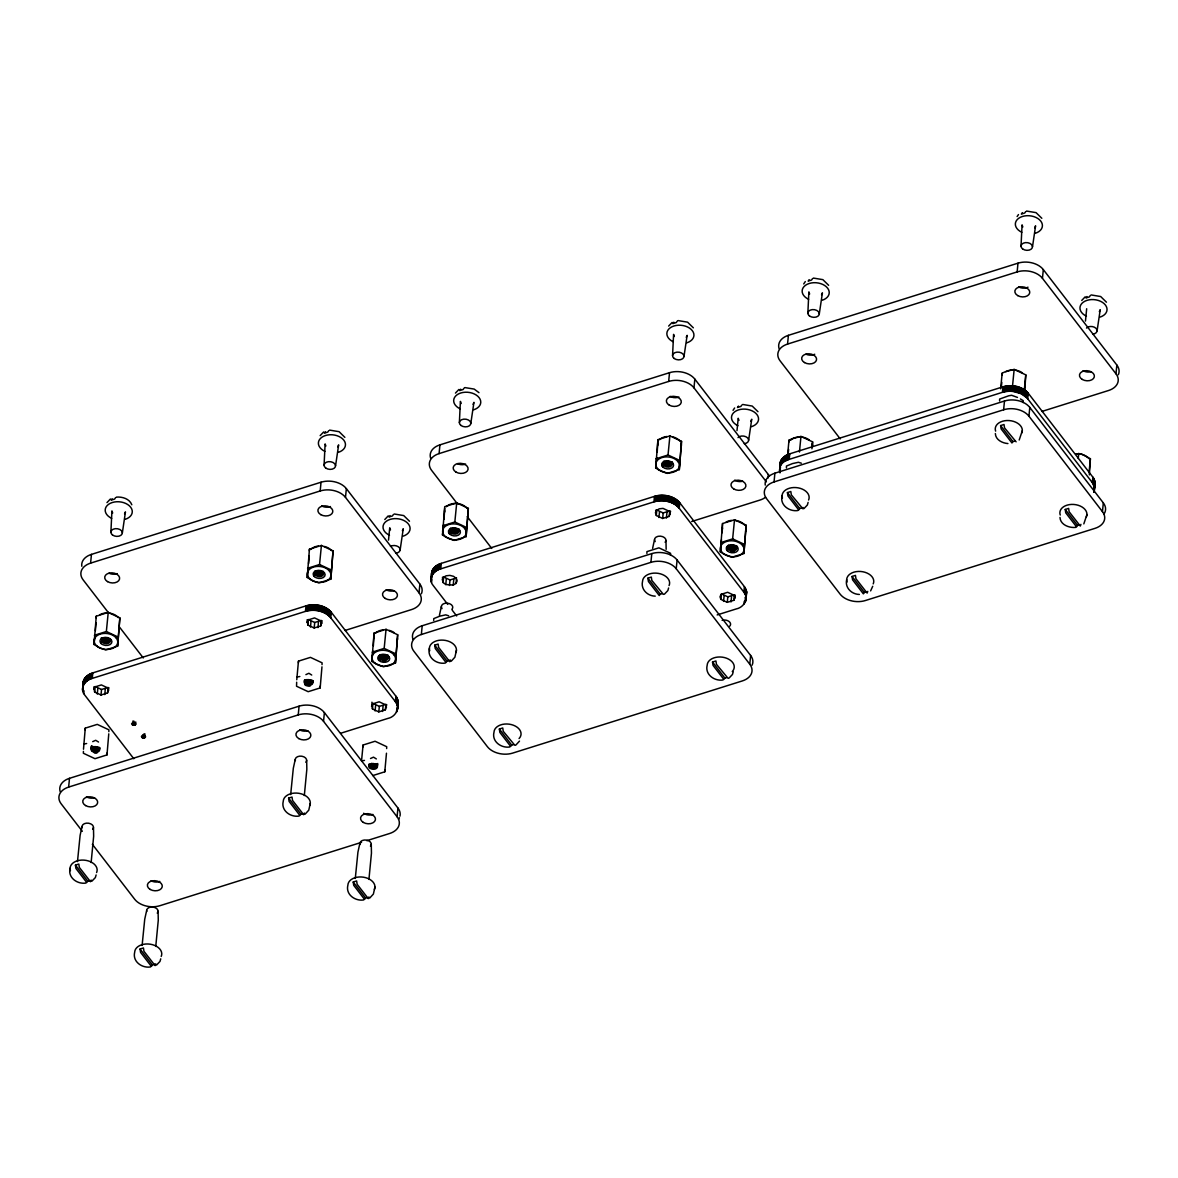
<?xml version="1.0" encoding="UTF-8"?>
<svg xmlns="http://www.w3.org/2000/svg" width="1178" height="1178" viewBox="0 0 1178 1178"><rect width="100%" height="100%" fill="white"/><g stroke="black" fill="none" stroke-linecap="round" stroke-linejoin="round"><path stroke-width="1.5" d="M94.034 644.484L96.257 616.197L108.229 612.427L119.862 617.876L117.638 646.162L105.667 649.932L99.777 647.9L94.034 644.484L94.888 635.811M96.213 617.979L96.257 616.197M117.638 646.162L119.862 617.876M307.222 577.485L309.431 549.198L321.417 545.429L333.05 550.862L330.827 579.164L318.84 582.919L312.965 580.887L307.222 577.485L308.062 568.812M309.402 550.965L309.431 549.198M330.827 579.164L333.05 550.862M371.836 661.373L374.059 633.087L386.045 629.317L397.678 634.751L395.455 663.037L383.468 666.807L374.663 663.214L371.836 661.373L372.852 650.963M374.059 633.087L373.367 645.75M395.455 663.037L397.678 634.751M442.501 534.959L444.724 506.673L456.711 502.903L468.343 508.351L466.12 536.638L454.134 540.408L445.328 536.815L442.501 534.959L443.532 524.549M466.12 536.638L468.343 508.351M655.69 467.96L657.913 439.674L669.899 435.904L681.532 441.338L679.308 469.624L667.322 473.394L658.517 469.801L655.69 467.96L656.706 457.55M657.913 439.674L657.221 452.337M679.308 469.624L681.532 441.338M720.318 551.849L722.526 523.547L734.512 519.793L746.145 525.226L743.922 553.513L731.936 557.282L723.145 553.689L720.318 551.849L721.496 539.701M722.526 523.547L722.188 532.765M743.922 553.513L746.145 525.226M788.951 441.971L788.98 440.189L791.999 438.761L800.966 436.434L812.599 441.868L812.496 445.785A11.839 7.966 5.6 0 0 812.172 443.694M1002.125 374.957L1002.169 373.19L1005.187 371.747L1014.155 369.421L1025.788 374.869L1024.757 391.008M1075.867 453.736L1081.698 454.148L1090.401 458.743L1089.37 474.896M83.417 751.387L83.373 753.257L94.991 758.691L106.977 754.921L108.774 733.85M85.228 730.007L85.272 728.137L97.259 724.382L108.891 729.815L108.847 731.671M298.417 662.993L298.461 661.138L310.447 657.368L322.08 662.816L322.036 664.672M363.03 746.881L363.074 745.026L375.06 741.256L386.693 746.69L386.649 748.56M433.71 620.467L433.754 618.612L439.806 616.168L445.74 614.857L448.656 615.785M646.899 553.469L646.943 551.613L658.914 547.844L670.547 553.292L670.503 555.147M786.403 467.902L786.448 466.046L792.5 463.587L798.434 462.277L801.349 463.204M999.592 400.903L999.636 399.047L1008.707 395.793L1011.622 395.278L1017.483 397.428M106.977 754.921L107.021 753.066M296.665 682.209L296.547 686.244L308.18 691.692L320.166 687.923L320.21 686.052M372.808 775.566L384.779 771.811L384.838 769.941M1023.196 402.581L1023.255 400.711L1020.413 398.959M444.032 519.351L444.695 508.44M75.421 865.123L75.937 868.48L86.76 882.528L87.732 881.115L75.421 865.123L78.823 864.063L79.338 867.406L90.5 881.748L91.133 880.04M140.049 949.012L140.55 952.369L151.373 966.402L152.36 965.003L140.049 949.012L143.436 947.951L143.952 951.294L155.113 965.636L155.746 963.928L152.36 965.003M288.61 798.124L289.125 801.467L299.934 815.515L300.92 814.101L288.61 798.124L292.011 797.064L292.527 800.407L303.688 814.749L304.322 813.041M353.223 882.013L353.739 885.355L364.562 899.403L365.533 897.989L353.223 882.013L356.625 880.938L357.14 884.295L368.302 898.637L368.935 896.929M434.726 645.161L435.242 648.504L446.064 662.551L447.036 661.138L434.726 645.161L438.128 644.086L438.643 647.429L449.805 661.771L450.438 660.063L447.036 661.138M499.354 729.035L499.855 732.392L510.678 746.44L511.664 745.026L499.354 729.035L502.741 727.975L503.256 731.317L514.83 745.291M647.915 578.148L648.43 581.505L659.253 595.538L660.225 594.139L647.915 578.148L651.316 577.087L651.832 580.43L663.405 594.389M712.528 662.036L713.043 665.379L723.866 679.426L724.838 678.013L712.528 662.036L715.929 660.961L716.445 664.318L728.019 678.278M787.419 492.581L787.935 495.923L798.758 509.971L799.729 508.557L787.419 492.581L790.821 491.52L791.336 494.863L802.91 508.822M852.047 576.469L852.563 579.812L863.371 593.859L864.357 592.446L852.047 576.469L855.449 575.394L855.95 578.751L867.126 593.094L867.759 591.385M1000.608 425.582L1001.123 428.925L1011.946 442.972L1012.918 441.559L1000.608 425.582L1004.009 424.507L1004.525 427.864L1016.099 441.824M1065.236 509.47L1065.737 512.813L1076.559 526.861L1077.546 525.447L1065.236 509.47L1068.623 508.395L1069.138 511.738L1080.314 526.08L1080.933 524.372M83.491 749.223L85.272 728.137M321.962 666.836L320.166 687.923M296.768 679.735L298.461 661.138M386.472 753.213L384.779 771.811M96.036 622.632L95.389 630.613M309.225 555.618L308.577 563.599M340.722 733.246L387.901 718.418C395.19 717.049 400.991 707.978 395.381 701.69L330.768 617.802C324.76 610.675 314.114 608.849 305.455 611.382L92.267 678.395C84.993 679.75 79.176 688.821 84.787 695.123L133.806 758.75M83.078 683.962C82.754 678.366 87.894 674.302 92.812 672.888L306 605.875C314.659 603.342 325.305 605.168 331.312 612.295L396.471 696.949L398.179 701.838L397.428 705.872M447.743 604.388L433.268 585.599C427.658 579.296 433.46 570.226 440.749 568.871L653.937 501.857C662.596 499.325 673.242 501.151 679.25 508.278L743.863 592.166C749.473 598.453 743.657 607.524 736.383 608.893L717.152 614.931M746.204 595.567L746.572 591.474L744.408 586.659L679.78 502.77C673.787 495.644 663.14 493.818 654.467 496.35L441.294 563.364C435.831 564.792 430.191 569.961 431.811 576.086M780.528 467.386C778.172 461.084 784.003 455.268 789.761 453.839L1002.949 386.826C1011.607 384.293 1022.254 386.119 1028.261 393.246L1093.434 477.9L1095.128 482.774L1093.729 490.342M91.133 862.532L93.651 836.277L93.474 827.398M155.761 946.42L158.279 920.165L158.088 911.286M304.322 795.533L306.84 769.278L306.663 760.399M368.935 879.421L371.453 853.152L371.276 844.287M82.327 831.285L61.153 803.794A18.715 12.59 5.6 0 1 68.648 787.081L69.502 778.319L299.094 706.167A18.715 12.59 5.6 0 1 324.392 712.587L397.928 808.034A18.715 12.59 5.6 0 1 399.975 816.148M108.744 613.12L83.123 579.856A18.715 12.59 5.6 0 1 90.603 563.128L91.457 554.382L321.049 482.214A18.715 12.59 5.6 0 1 346.361 488.634L419.883 584.097A18.715 12.59 5.6 0 1 421.385 593.786M82.534 689.469L83.285 681.502M82.622 690.293L83.52 680.693M82.799 691.118L83.064 688.364M83.285 685.419L83.829 679.912M83.667 684.668L84.212 679.146M84.124 683.917L84.669 678.41M84.669 683.211L85.199 677.703M83.756 693.562L84.036 690.809M85.272 682.518L85.803 677.011M85.935 681.871L86.48 676.349M86.671 681.252L87.216 675.73M87.466 680.663L88.011 675.156M88.335 680.118L88.865 674.611M89.248 679.618L89.778 674.111M90.205 679.161L90.75 673.654M91.221 678.749L91.766 673.242M92.267 678.395L92.812 672.888M108.921 687.731L107.551 692.944L100.999 695.005L94.623 692.031L93.99 686.686M94.623 692.031L95.168 686.509L101.529 689.498L108.096 687.437L107.551 692.944M97.288 694.063L97.833 688.556M94.387 635.281L106.359 631.511L108.229 612.427M100.999 695.005L101.529 689.498M104.754 694.593L105.284 689.086M132.613 725.088L131.612 723.778L132.716 722.629L134.807 722.777L135.823 724.087L134.719 725.236L132.613 725.088L133.026 720.951M133.659 725.353L134.071 721.216M134.719 725.236L134.984 722.482M135.514 724.764L135.779 722.011M142.42 737.811L141.419 736.515L142.523 735.352L144.614 735.514L145.616 736.81L144.526 737.958L142.42 737.811L142.7 735.057M143.466 738.076L143.878 733.938M144.526 737.958L144.923 733.835M305.455 611.382L306 605.875M306.545 611.073L307.09 605.566M307.679 610.822L308.209 605.301M322.109 620.732L320.74 625.93L314.173 627.992L307.811 625.017L307.178 619.672M68.648 787.081L298.225 714.913L299.094 706.167M90.603 563.128L320.18 490.961L321.049 482.214M308.827 610.602L309.372 605.094M307.811 625.017L308.356 619.51L314.717 622.485L321.285 620.423L320.74 625.93M310.005 610.454L310.55 604.932M311.198 610.351L311.743 604.829M310.477 627.064L311.007 621.542M312.406 610.292L312.95 604.785M313.628 610.307L314.173 604.8M314.85 610.366L315.395 604.859M307.561 568.282L319.547 564.512L321.417 545.429M314.173 627.992L314.717 622.485M316.072 610.469L316.617 604.962M317.28 610.646L317.824 605.139M318.487 610.867L319.017 605.359M317.942 627.594L318.472 622.072M319.665 611.132L320.21 605.625M320.828 611.456L321.358 605.948M321.947 611.824L322.492 606.317M323.052 612.251L323.597 606.729M324.112 612.707L324.657 607.2M325.143 613.223L325.673 607.715M326.115 613.767L326.645 608.26M327.028 614.356L327.572 608.849M327.896 614.99L328.441 609.482M328.721 615.652L329.251 610.13M329.472 616.344L330.002 610.822M330.149 617.066L330.694 611.544M330.768 617.802L331.312 612.295M366.8 840.68L389.594 833.509A18.715 12.59 5.6 0 0 397.074 816.781L323.538 721.334L324.392 712.587M344.948 630.495L411.549 609.571A18.715 12.59 5.6 0 0 419.029 592.843L345.493 497.381L346.361 488.634M363.074 745.026L361.528 760.929L364.458 760.414M386.723 704.621L385.353 709.819L378.801 711.88L372.425 708.906L371.924 702.191M388.519 540.113L389.727 527.788L390.492 529.923M372.425 708.906L372.97 703.399L379.331 706.373L385.898 704.311M375.09 710.938L375.635 705.431M372.189 652.17L384.175 648.401L386.045 629.317M378.801 711.88L379.331 706.373M382.555 711.468L383.1 705.961M385.353 709.819L385.766 705.696M395.381 701.69L395.926 696.183M395.941 702.456L396.471 696.949M396.412 703.251L396.957 697.729M396.809 704.046L397.354 698.539M396.5 712.145L396.912 708.007M397.133 704.856L397.678 699.349M397.384 705.681L397.928 700.174M396.883 711.379L397.163 708.626M397.546 706.505L398.09 700.998M397.428 709.804L398.179 701.838M397.575 708.994L398.193 702.662M397.074 816.781L397.928 808.034M419.029 592.843L419.883 584.097M750.622 655.469L749.768 664.215A18.715 12.59 5.6 0 1 742.287 680.943L512.695 753.095A18.715 12.59 5.6 0 1 487.383 746.675L413.861 651.228A18.715 12.59 5.6 0 1 421.341 634.5L422.195 625.754L651.787 553.601A18.715 12.59 5.6 0 1 677.1 560.006L750.622 655.469A18.715 12.59 5.6 0 1 752.124 665.158M457.211 503.595L431.59 470.331A18.715 12.59 5.6 0 1 439.085 453.604L439.939 444.857L669.516 372.69A18.715 12.59 5.6 0 1 694.829 379.11L768.365 474.572A18.715 12.59 5.6 0 1 769.381 476.118M431.001 579.12L431.619 572.788M431.015 579.944L432.002 571.168M431.104 580.769L432.297 570.388M431.266 581.593L431.678 577.47M431.516 582.418L431.781 579.664M432.149 575.144L432.694 569.622M432.606 574.393L433.151 568.886M433.136 573.686L433.681 568.164M433.74 572.994L434.284 567.487M434.417 572.346L434.947 566.824M435.153 571.728L435.698 566.206M435.948 571.139L436.493 565.631M436.802 570.594L437.347 565.087M437.715 570.093L438.26 564.586M438.687 569.637L439.217 564.129M439.689 569.224L440.233 563.717M440.749 568.871L441.294 563.364M442.192 579.915L443.296 577.456L446.094 575.806L449.849 575.394L453.559 576.336L456.225 578.383L457.123 580.96L456.033 583.419L453.221 585.068L445.77 584.538L443.105 582.506L442.472 577.161M443.105 582.506L443.635 576.984L450.011 579.974L456.563 577.912M445.77 584.538L446.3 579.031M442.854 525.756L454.841 521.987L456.711 502.903M449.466 585.481L450.011 579.974M453.221 585.068L453.766 579.561M456.033 583.419L456.431 579.281M653.937 501.857L654.467 496.35M655.027 501.548L655.572 496.041M656.146 501.283L656.691 495.776M670.576 511.208L669.207 516.406L662.654 518.467L656.293 515.493L655.66 510.148M421.341 634.5L650.919 562.348L651.787 553.601M439.085 453.604L668.662 381.436L669.516 372.69M657.309 501.077L657.839 495.57M656.293 515.493L656.823 509.986L663.199 512.96L669.752 510.899L669.207 516.406M658.487 500.93L659.017 495.408M659.68 500.827L660.225 495.305M658.944 517.54L659.489 512.018M660.887 500.768L661.432 495.261M662.11 500.783L662.64 495.261M663.332 500.841L663.862 495.334M656.043 458.757L668.029 454.988L669.899 435.904M662.654 518.467L663.199 512.96M664.539 500.944L665.084 495.437M665.761 501.121L666.292 495.614M666.954 501.342L667.499 495.82M666.409 518.07L666.954 512.548M668.132 501.607L668.677 496.1M669.295 501.931L669.84 496.424M670.429 502.299L670.974 496.792M671.534 502.726L672.064 497.204M672.594 503.183L673.139 497.676M673.61 503.698L674.155 498.191M674.582 504.243L675.127 498.736M675.509 504.832L676.054 499.325M676.378 505.465L676.923 499.958M677.188 506.128L677.733 500.606M677.939 506.82L678.484 501.298M678.631 507.541L679.161 502.019M679.25 508.278L679.78 502.77M749.768 664.215L676.231 568.753L677.1 560.006M766.392 481.876L693.975 387.856L694.829 379.11M737.001 430.588L738.208 418.264L738.974 420.399M720.907 599.381L721.451 593.874L727.813 596.848L734.365 594.787L733.835 600.294L727.268 602.356L720.907 599.381L720.008 596.79L721.098 594.345L727.651 592.284L734.027 595.258L734.925 597.85L733.835 600.294M723.572 601.413L724.102 595.906M720.656 542.646L732.642 538.876L734.512 519.793M727.268 602.356L727.813 596.848M731.037 601.943L731.567 596.436M734.925 597.85L735.205 595.096M743.863 592.166L744.408 586.659M744.408 592.932L744.952 587.424M744.894 593.727L745.424 588.205M743.981 604.078L744.26 601.325M745.291 594.522L745.821 589.015M744.982 602.621L745.91 596.348M745.615 595.332L746.145 589.825M745.365 601.855L746.396 590.649M745.674 601.074L746.572 591.474M745.895 600.279L746.661 592.298M768.027 478.062L768.365 474.572M1103.33 502.903L1102.461 511.65A18.715 12.59 5.6 0 1 1094.98 528.362L865.403 600.53A18.715 12.59 5.6 0 1 840.091 594.11L766.554 498.647A18.715 12.59 5.6 0 1 774.034 481.935L774.903 473.188L1004.481 401.021A18.715 12.59 5.6 0 1 1029.793 407.441L1103.33 502.903A18.715 12.59 5.6 0 1 1103.977 514.094M840.238 438.893L780.072 360.807A18.715 12.59 5.6 0 1 787.552 344.079L788.406 335.332L1017.998 263.165A18.715 12.59 5.6 0 1 1043.31 269.585L1116.847 365.047A18.715 12.59 5.6 0 1 1118.334 374.737M780.396 468.77L779.983 472.893L780.234 462.453M779.571 471.244L780.469 461.643M779.748 472.069L780.778 460.863M779.483 470.42L781.161 460.097M780.616 465.619L781.618 459.361M781.088 464.868L782.163 458.64M781.618 464.161L782.752 457.962M782.221 463.469L783.429 457.3M782.884 462.821L784.165 456.681M783.62 462.188L784.96 456.107M784.43 461.614L785.829 455.562M785.284 461.069L786.197 460.569L786.742 455.061M786.197 460.569L787.154 460.112L788.98 440.189M788.126 454.605L788.627 449.392M787.154 460.112L788.17 459.7L788.715 454.193M788.17 459.7L789.231 459.346L789.761 453.839M799.435 452.043L800.966 436.434M811.922 448.803L812.599 441.868M1000.637 388.799L1002.169 373.19M1001.3 387.606L1001.815 382.394M789.231 459.346L1002.404 392.333L1002.949 386.826M1002.404 392.333L1003.494 392.024L1004.039 386.517M1003.494 392.024L1004.628 391.759L1005.173 386.251M774.034 481.935L1003.627 409.767L1004.481 401.021M787.552 344.079L1017.144 271.912L1017.998 263.165M1004.628 391.759L1005.776 391.552L1006.321 386.045M1005.776 391.552L1006.954 391.405L1007.499 385.883M1006.954 391.405L1008.147 391.302L1008.692 385.78M1008.147 391.302L1009.369 391.243L1009.899 385.736M1009.369 391.243L1010.577 391.258L1011.122 385.736M1010.577 391.258L1011.799 391.317L1012.344 385.795M1012.447 386.767L1014.155 369.421M1094.877 481.125L1093.832 492.33L1094.509 487.456L1092.345 482.641L1027.098 398.002L1021.061 393.658L1013.021 391.42L1013.566 385.913M1014.229 391.597L1014.773 386.075M1015.436 391.818L1015.966 386.296M1016.614 392.083L1017.159 386.575M1017.777 392.407L1018.307 386.899M1018.911 392.775L1019.441 387.267M1020.001 393.202L1020.546 387.68M1021.061 393.658L1021.606 388.151M1022.092 394.174L1022.622 388.652M1023.064 394.718L1023.608 389.211M1024.256 390.478L1025.788 374.869M1023.991 395.307L1024.521 389.8M1024.86 395.941L1025.39 390.419M1025.67 396.603L1026.2 391.081M1026.421 397.295L1026.951 391.773M1027.098 398.002L1027.643 392.495M1027.717 398.753L1028.261 393.246M1102.461 511.65L1028.939 416.187L1029.793 407.441M1041.897 411.446L1108.498 390.522A18.715 12.59 5.6 0 0 1115.978 373.794L1042.456 278.332L1043.31 269.585M1085.468 321.064L1086.676 308.739M1078.268 458.507L1078.768 453.309M1089.046 472.628L1090.401 458.743M1092.345 482.641L1092.875 477.134M1092.889 483.407L1093.434 477.9M1093.361 484.202L1093.906 478.68M1093.758 484.997L1094.303 479.49M1094.082 485.807L1094.627 480.3M1094.141 491.55L1095.039 481.949M1094.377 490.755L1095.142 483.613M1115.978 373.794L1116.847 365.047M77.483 861.56L80.119 835.32L82.018 826.588M142.111 945.448L144.732 919.208L146.646 910.476M290.671 794.561L293.307 768.306L295.207 759.589M355.285 878.449L357.921 852.195L359.835 843.463M122.35 532.912L125.457 511.87L124.559 513.888M335.539 465.914L338.646 444.872L337.747 446.889M310.329 803.205L308.769 810.169L305.087 814.189M400.152 549.802L403.259 528.745L402.375 530.763M470.817 423.388L473.939 402.346L473.041 404.363M374.943 887.093L373.382 894.058L369.715 898.078M439.423 615.343L441.323 606.611M456.446 650.241L454.885 657.206L451.218 661.226M684.006 356.389L687.127 335.347L686.229 337.35M652.612 548.344L654.512 539.612M748.634 440.277L751.741 419.221L750.842 421.238M819.299 313.863L822.421 292.821L821.522 294.839M1032.488 246.865L1035.595 225.808L1034.696 227.825M1022.327 430.662L1019.191 439.998M1097.101 330.753L1100.223 309.696L1099.324 311.714M1086.941 514.55L1083.819 523.886M96.11 874.945L95.359 877.566L91.899 881.188M160.723 958.833L159.987 961.439L156.527 965.076M668.603 587.969L667.852 590.576L664.392 594.213M733.217 671.843L732.466 674.464L729.02 678.101M808.108 502.402L807.372 505.009L803.911 508.646M872.721 586.276L870.63 590.885M93.725 689.439L94.814 686.98L101.382 684.919L107.743 687.908L108.641 690.499M306.913 622.426L308.003 619.981L314.555 617.92L320.931 620.894L321.83 623.486M371.526 706.314L372.616 703.87L379.183 701.808L385.545 704.783L386.458 707.374M655.38 512.901L656.485 510.457L659.282 508.808L663.037 508.395L669.399 511.37L670.311 513.961M519.498 741.095L515.831 745.1M803.72 283.942L805.296 281.571M733.04 410.342L734.616 407.971M745.056 597.85L745.512 597.113M106.977 502.608L110.438 498.971M320.166 435.61L323.626 431.973M455.459 393.084L458.919 389.447M384.794 519.498L388.239 515.861M668.648 326.085L672.108 322.448M1017.115 216.561L1018.484 214.558M1081.743 300.434L1085.203 296.812M100.69 643.055L102.25 641.951A4.285 2.886 5.6 0 1 106.123 637.872A4.285 2.886 5.6 0 1 109.657 642.481A4.285 2.886 5.6 0 1 102.25 641.951L100.807 641.774M116.328 638.152L117.991 636.959L106.359 631.511M313.878 576.057L315.439 574.952A4.285 2.886 5.6 0 1 319.297 570.874A4.285 2.886 5.6 0 1 322.846 575.468A4.285 2.886 5.6 0 1 315.439 574.952L313.996 574.776M329.501 571.139L331.18 569.946L319.547 564.512M451.056 533.708A5.993 4.035 5.6 0 1 449.289 532.25L450.85 531.145L449.422 530.984M449.157 533.531L450.718 532.427A4.285 2.886 5.6 0 1 454.59 528.348A4.285 2.886 5.6 0 1 458.139 532.942A4.285 2.886 5.6 0 1 450.718 532.427L449.289 532.25M464.795 528.613L466.473 527.435L454.841 521.987M385.618 659.709A5.993 4.035 5.6 0 1 378.742 657.383L380.303 656.279L378.874 656.102M380.376 660.107A5.993 4.035 5.6 0 1 378.624 658.664L380.185 657.56L378.742 657.383M378.491 659.945L380.052 658.826A4.285 2.886 5.6 0 1 383.925 654.762A4.285 2.886 5.6 0 1 387.459 659.356A4.285 2.886 5.6 0 1 380.052 658.826L378.624 658.664M394.129 655.027L395.793 653.834L384.175 648.401M662.345 466.532L663.906 465.413A4.285 2.886 5.6 0 1 667.779 461.349A4.285 2.886 5.6 0 1 671.313 465.943A4.285 2.886 5.6 0 1 663.906 465.413L662.478 465.251L664.039 464.147L662.596 463.97M677.983 461.614L679.662 460.421L668.029 454.988M726.973 550.42L728.534 549.301A4.285 2.886 5.6 0 1 732.392 545.237A4.285 2.886 5.6 0 1 735.941 549.831A4.285 2.886 5.6 0 1 728.534 549.301L727.091 549.139L728.652 548.02L727.224 547.858L728.784 546.754L727.341 546.577M742.596 545.502L744.275 544.31L732.642 538.876M92.709 741.625L95.698 740.285L98.54 742.037M305.897 674.626L308.886 673.271L311.714 675.038M370.51 758.499L373.5 757.159L376.342 758.926M803.131 507.497L799.729 508.557M691.677 521.515L760.016 500.046A18.715 12.59 5.6 0 0 765.612 497.19M361.543 842.329L160.002 905.676A18.715 12.59 5.6 0 1 134.69 899.256L92.355 844.302M1012.918 441.559L1014.744 441.19M660.225 594.139L662.051 593.756M1077.546 525.447L1079.357 525.064M864.357 592.446L866.183 592.078M724.838 678.013L726.664 677.644M511.664 745.026L513.475 744.643M300.92 814.101L302.746 813.733M87.732 881.115L89.557 880.732M365.533 897.989L367.359 897.621M296.9 677.041L299.83 676.525M83.712 744.04L86.642 743.524M1026.553 211.053L1036.066 212.644L1041.823 218.298M813.365 278.067L822.877 279.642L828.635 285.312M1091.167 294.942L1100.679 296.532L1106.436 302.186M678.072 320.578L687.584 322.168L693.356 327.837M464.898 387.591L474.174 389.079L478.96 392.657M742.7 404.466L752.212 406.057L757.969 411.711M329.604 430.103L339.117 431.693L344.874 437.362M116.416 497.116C122.291 496.601 129.536 498.78 131.818 504.773M394.218 513.991L403.73 515.581L409.488 521.236M797.933 510.516C789.422 511.929 779.645 505.185 782.074 495.747M1075.735 527.391C1069.344 528.112 1060.362 524.887 1059.979 517.436M445.24 663.081C436.729 664.495 426.951 657.751 429.381 648.327M723.042 679.971C714.531 681.385 704.753 674.626 707.183 665.202A13.576 9.13 5.6 0 1 724.558 657.589A13.576 9.13 5.6 0 1 732.26 671.563M509.853 746.97C501.342 748.383 491.579 741.639 493.994 732.201A13.576 9.13 5.6 0 1 511.37 724.588A13.576 9.13 5.6 0 1 519.071 738.562M299.109 816.06C290.598 817.473 280.835 810.714 283.25 801.29A13.576 9.13 5.6 0 1 298.903 793.309A13.576 9.13 5.6 0 1 309.77 805.546M85.935 883.058C77.424 884.472 67.647 877.728 70.076 868.289M363.737 899.933C355.226 901.361 345.448 894.603 347.878 885.179A13.576 9.13 5.6 0 1 363.516 877.198A13.576 9.13 5.6 0 1 374.398 889.434M150.548 966.947C142.037 968.36 132.275 961.616 134.69 952.177A13.576 9.13 5.6 0 1 150.342 944.211A13.576 9.13 5.6 0 1 161.209 956.433M1011.799 391.317L1013.021 391.42M671.431 463.057L672.859 463.219M736.044 546.945L737.487 547.107M458.242 530.056L459.685 530.233M322.949 572.582L324.392 572.744M387.577 656.47L389.005 656.632M101.19 637.946L102.619 638.108A4.285 2.886 5.6 0 0 110.04 638.638M109.775 639.58L111.203 639.757M1007.926 443.561C1002.404 443.193 995.528 439.821 995.351 433.548M859.366 594.448C851.679 594.375 844.655 587.689 846.688 579.635M655.233 596.142C647.561 596.053 640.523 589.383 642.555 581.314A13.576 9.13 5.6 0 1 658.207 573.347A13.576 9.13 5.6 0 1 669.075 585.569M1025.729 211.598L1024.742 212.997L1021.355 214.072L1022.327 212.658M1090.342 295.472L1089.37 296.885L1085.969 297.96L1086.941 296.547M812.54 278.597L811.568 280.011L808.167 281.071L809.139 279.672M677.247 321.123L676.275 322.522L672.874 323.597L673.845 322.183M741.875 405.011L740.888 406.41L737.487 407.485L738.473 406.071M464.073 388.122L463.087 389.535L459.685 390.595L460.672 389.196M328.78 430.647L327.793 432.061L324.392 433.121L325.378 431.708M393.393 514.536L392.421 515.935L389.02 517.009L389.992 515.596M115.591 497.646L114.605 499.06L111.218 500.12L112.19 498.721M467.239 516.612L491.756 548.433M452.205 610.175L456.652 615.961M118.772 626.136L143.274 657.957M1022.828 226.986L1022.062 224.851L1021.031 246.055M809.639 293.999L808.874 291.864L807.858 313.053M674.361 336.51L673.58 334.375L672.564 355.579M461.172 403.524L460.407 401.389L459.376 422.578M325.879 446.035L325.113 443.9L324.083 465.104M112.69 513.048L111.925 510.913L110.894 532.103M665.968 540.422L666.144 549.301M782.442 498.147A13.576 9.13 5.6 0 1 795.96 487.574A13.576 9.13 5.6 0 1 808.594 500.002M995.631 431.148A13.576 9.13 5.6 0 1 1009.134 420.561A13.576 9.13 5.6 0 1 1021.782 432.989M1021.812 232.287A13.576 9.13 5.6 0 1 1018.734 218.254A13.576 9.13 5.6 0 1 1039.467 219.726A13.576 9.13 5.6 0 1 1035.344 233.259M847.056 582.035A13.576 9.13 5.6 0 1 860.573 571.463A13.576 9.13 5.6 0 1 873.207 583.89M1060.244 515.036A13.576 9.13 5.6 0 1 1073.762 504.449A13.576 9.13 5.6 0 1 1086.396 516.877M1086.499 328.058A5.743 3.858 5.6 0 1 1096.011 328.309A5.743 3.858 5.6 0 1 1092.713 334.184M1086.425 316.175A13.576 9.13 5.6 0 1 1083.348 302.142A13.576 9.13 5.6 0 1 1104.095 303.6A13.576 9.13 5.6 0 1 1099.957 317.132M808.623 299.3A13.576 9.13 5.6 0 1 805.546 285.253A13.576 9.13 5.6 0 1 826.279 286.725A13.576 9.13 5.6 0 1 822.156 300.257M1028.011 287.196A7.48 5.036 5.6 0 1 1018.631 286.872M1091.152 371.674A7.48 5.036 5.6 0 1 1083.068 370.658M1017.144 271.912A18.715 12.59 5.6 0 1 1042.456 278.332M814.734 354.254A7.48 5.036 5.6 0 1 805.973 354.151M779.173 348.879A18.715 12.59 5.6 0 1 788.406 335.332M790.615 440.233A11.839 7.966 5.6 0 1 809.242 439.895M1075.72 453.913A11.839 7.966 5.6 0 1 1088.87 458.566M1090.298 462.659A11.839 7.966 5.6 0 1 1089.812 464.706M1005.732 371.718A11.839 7.966 5.6 0 1 1022.43 372.896M1003.627 409.767A18.715 12.59 5.6 0 1 1028.939 416.187M765.244 485.086A18.715 12.59 5.6 0 1 774.903 473.188M458.757 531.293A5.993 4.035 5.6 0 1 456.416 532.029M453.751 531.97A5.993 4.035 5.6 0 1 451.307 531.145M456.902 530.056A4.285 2.886 5.6 0 1 451.1 528.583M459.008 528.996A4.285 2.886 5.6 0 1 454.62 531.572A4.285 2.886 5.6 0 1 450.452 528.377M453.883 530.704A5.993 4.035 5.6 0 1 451.424 529.864M457.035 528.775A4.285 2.886 5.6 0 1 452.75 528.48M458.375 528.789A4.285 2.886 5.6 0 1 454.502 532.854A4.285 2.886 5.6 0 1 450.953 528.259M444.754 511.988A11.839 7.966 5.6 0 1 444.621 510.589M446.359 506.717A11.839 7.966 5.6 0 1 466.812 508.16M467.916 510.177A11.839 7.966 5.6 0 1 467.754 514.3M736.309 545.988A4.285 2.886 5.6 0 1 728.902 545.473M734.218 548.919A5.993 4.035 5.6 0 1 731.553 548.86M736.824 545.87A4.285 2.886 5.6 0 1 732.436 548.462A4.285 2.886 5.6 0 1 728.254 545.267M734.085 550.185A5.993 4.035 5.6 0 1 731.435 550.141M734.836 545.664A4.285 2.886 5.6 0 1 730.551 545.355M736.176 545.664A4.285 2.886 5.6 0 1 733.408 549.714A4.285 2.886 5.6 0 1 728.137 546.548M733.968 551.466A5.993 4.035 5.6 0 1 731.302 551.422M722.556 528.863A11.839 7.966 5.6 0 1 722.423 527.464M726.104 522.075A11.839 7.966 5.6 0 1 731.464 520.396M734.542 520.337A11.839 7.966 5.6 0 1 744.614 525.049M745.718 527.052A11.839 7.966 5.6 0 1 745.556 531.175M670.091 463.057A4.285 2.886 5.6 0 1 664.289 461.585M672.196 461.982A4.285 2.886 5.6 0 1 667.808 464.574A4.285 2.886 5.6 0 1 663.641 461.378M667.057 463.69A5.993 4.035 5.6 0 1 664.613 462.866M670.208 461.776A4.285 2.886 5.6 0 1 665.938 461.481M671.548 461.776A4.285 2.886 5.6 0 1 667.69 465.855A4.285 2.886 5.6 0 1 664.142 461.261M657.928 444.989A11.839 7.966 5.6 0 1 657.81 443.591M659.533 439.718A11.839 7.966 5.6 0 1 666.851 436.508M672.962 436.935A11.839 7.966 5.6 0 1 679.986 441.161M681.09 443.164A11.839 7.966 5.6 0 1 680.943 447.287M722.129 620.35A5.743 3.858 5.6 0 1 729.005 621.454A5.743 3.858 5.6 0 1 729.742 626.181M738.017 437.583A5.743 3.858 5.6 0 1 747.529 437.833A5.743 3.858 5.6 0 1 744.246 443.708M737.958 425.7A13.576 9.13 5.6 0 1 734.881 411.667A13.576 9.13 5.6 0 1 755.613 413.125A13.576 9.13 5.6 0 1 751.49 426.657M650.919 562.348A18.715 12.59 5.6 0 1 676.231 568.753M412.963 639.315A18.715 12.59 5.6 0 1 422.195 625.754M460.142 408.825A13.576 9.13 5.6 0 1 457.079 394.777A13.576 9.13 5.6 0 1 477.812 396.25A13.576 9.13 5.6 0 1 473.689 409.782M673.33 341.826A13.576 9.13 5.6 0 1 670.253 327.778A13.576 9.13 5.6 0 1 691 329.251A13.576 9.13 5.6 0 1 686.862 342.783M655.204 541.6A5.743 3.858 5.6 0 1 660.387 536.152A5.743 3.858 5.6 0 1 665.128 542.292M429.749 650.712A13.576 9.13 5.6 0 1 443.267 640.14A13.576 9.13 5.6 0 1 455.901 652.568M442.03 608.599A5.743 3.858 5.6 0 1 447.198 603.151A5.743 3.858 5.6 0 1 451.94 609.306M678.926 397.015A7.48 5.036 5.6 0 1 670.149 396.397M742.685 481.198A7.48 5.036 5.6 0 1 734.601 480.182M668.662 381.436A18.715 12.59 5.6 0 1 693.975 387.856M465.634 464.058A7.48 5.036 5.6 0 1 457.491 463.676M430.706 458.404A18.715 12.59 5.6 0 1 439.939 444.857M307.826 730.728A7.48 5.036 5.6 0 1 299.713 729.874M372.925 814.44A7.48 5.036 5.6 0 1 363.59 813.262M298.225 714.913A18.715 12.59 5.6 0 1 323.538 721.334M94.52 797.771A7.48 5.036 5.6 0 1 86.421 796.814M159.796 881.424A7.48 5.036 5.6 0 1 151.034 880.688M399.43 817.738A18.715 12.59 5.6 0 1 398.591 819.24M60.269 791.881A18.715 12.59 5.6 0 1 69.502 778.319M111.674 518.349A13.576 9.13 5.6 0 1 108.597 504.302A13.576 9.13 5.6 0 1 129.33 505.774A13.576 9.13 5.6 0 1 125.207 519.307M390.478 546.371A5.743 3.858 5.6 0 1 399.46 547.814A5.743 3.858 5.6 0 1 395.764 553.233M389.476 535.224A13.576 9.13 5.6 0 1 386.399 521.191A13.576 9.13 5.6 0 1 407.132 522.649A13.576 9.13 5.6 0 1 403.009 536.196M377.637 764.581A4.285 2.886 5.6 0 1 373.249 767.158A4.285 2.886 5.6 0 1 369.082 763.977M375.708 763.727A4.285 2.886 5.6 0 1 371.438 763.432M377.019 764.154A4.285 2.886 5.6 0 1 374.251 768.203A4.285 2.886 5.6 0 1 368.979 765.037M377.74 763.506A4.285 2.886 5.6 0 1 374.457 766.083A4.285 2.886 5.6 0 1 369.701 764.389M372.366 767.673A5.993 4.035 5.6 0 1 369.907 766.834M377.21 763.845A4.285 2.886 5.6 0 1 371.335 764.493M313.024 680.693A4.285 2.886 5.6 0 1 308.636 683.284A4.285 2.886 5.6 0 1 304.454 680.089M307.959 681.65A5.993 4.035 5.6 0 1 305.5 680.825M311.095 679.853A4.285 2.886 5.6 0 1 306.825 679.544M312.391 680.266A4.285 2.886 5.6 0 1 308.518 684.344A4.285 2.886 5.6 0 1 304.984 679.75M310.197 685.979A5.993 4.035 5.6 0 1 305.087 685.081M312.494 681.031A4.285 2.886 5.6 0 1 305.087 680.501M310.403 683.844A5.993 4.035 5.6 0 1 305.293 682.96M312.847 682.047A5.993 4.035 5.6 0 1 310.506 682.769M307.856 682.725A5.993 4.035 5.6 0 1 305.397 681.885M310.992 680.913A4.285 2.886 5.6 0 1 306.707 680.604M310.3 684.904A5.993 4.035 5.6 0 1 305.19 684.02M387.842 655.528A4.285 2.886 5.6 0 1 380.435 654.997M388.342 655.395A4.285 2.886 5.6 0 1 383.954 657.987A4.285 2.886 5.6 0 1 379.787 654.791M386.355 655.189A4.285 2.886 5.6 0 1 382.084 654.88M387.695 655.189A4.285 2.886 5.6 0 1 383.822 659.253A4.285 2.886 5.6 0 1 380.288 654.659M385.486 660.991A5.993 4.035 5.6 0 1 382.835 660.946M374.074 638.388A11.839 7.966 5.6 0 1 373.941 637.004M375.679 633.116A11.839 7.966 5.6 0 1 382.997 629.921M389.108 630.348A11.839 7.966 5.6 0 1 394.321 632.792M397.56 638.667A11.839 7.966 5.6 0 1 397.089 640.699M321.609 572.582A4.285 2.886 5.6 0 1 315.807 571.109M323.096 572.92A4.285 2.886 5.6 0 1 318.237 573.922A4.285 2.886 5.6 0 1 315.159 570.903M318.59 573.215A5.993 4.035 5.6 0 1 316.131 572.39M321.741 571.301A4.285 2.886 5.6 0 1 317.456 571.006M323.081 571.301A4.285 2.886 5.6 0 1 319.209 575.379A4.285 2.886 5.6 0 1 315.675 570.785M311.066 549.242A11.839 7.966 5.6 0 1 318.369 546.032M324.48 546.459A11.839 7.966 5.6 0 1 331.519 550.686M110.276 640.817A5.993 4.035 5.6 0 1 107.934 641.554M105.284 641.509A5.993 4.035 5.6 0 1 102.825 640.67M109.907 639.919A4.285 2.886 5.6 0 1 105.048 640.92A4.285 2.886 5.6 0 1 101.985 637.902M110.408 639.536A5.993 4.035 5.6 0 1 108.067 640.272M105.402 640.228A5.993 4.035 5.6 0 1 102.957 639.389M105.151 642.776A5.993 4.035 5.6 0 1 102.692 641.951M108.553 638.314A4.285 2.886 5.6 0 1 104.282 638.005M110.408 639.787A4.285 2.886 5.6 0 1 104.916 642.201A4.285 2.886 5.6 0 1 102.486 637.784M99.821 614.725A11.839 7.966 5.6 0 1 118.33 617.684M359.982 844.479A5.743 3.858 5.6 0 1 366.446 840.091A5.743 3.858 5.6 0 1 370.437 846.157M146.794 911.492A5.743 3.858 5.6 0 1 153.258 907.104A5.743 3.858 5.6 0 1 157.248 913.156M70.444 870.689A13.576 9.13 5.6 0 1 83.947 860.117A13.576 9.13 5.6 0 1 96.596 872.545M82.18 827.604A5.743 3.858 5.6 0 1 88.644 823.216A5.743 3.858 5.6 0 1 92.635 829.283M295.369 760.605A5.743 3.858 5.6 0 1 301.833 756.217A5.743 3.858 5.6 0 1 305.824 762.269M324.863 451.351A13.576 9.13 5.6 0 1 321.785 437.303A13.576 9.13 5.6 0 1 342.518 438.776A13.576 9.13 5.6 0 1 338.395 452.308M99.835 747.691A4.285 2.886 5.6 0 1 94.343 750.106A4.285 2.886 5.6 0 1 91.899 745.689M94.77 748.663A5.993 4.035 5.6 0 1 92.311 747.824M97.907 746.852A4.285 2.886 5.6 0 1 93.636 746.543M99.202 747.279A4.285 2.886 5.6 0 1 95.344 751.343A4.285 2.886 5.6 0 1 91.796 746.749M97.008 752.978A5.993 4.035 5.6 0 1 94.358 752.919M99.305 748.03A4.285 2.886 5.6 0 1 94.446 749.046A4.285 2.886 5.6 0 1 91.383 746.027M97.229 750.842A5.993 4.035 5.6 0 1 92.105 749.959M97.803 747.912A4.285 2.886 5.6 0 1 92.002 746.44M97.332 749.782A5.993 4.035 5.6 0 1 92.208 748.899M97.111 751.917A5.993 4.035 5.6 0 1 94.461 751.859M330.444 506.54A7.48 5.036 5.6 0 1 321.668 505.922M394.203 590.723A7.48 5.036 5.6 0 1 386.119 589.707M320.18 490.961A18.715 12.59 5.6 0 1 345.493 497.381M117.152 573.583A7.48 5.036 5.6 0 1 109.024 573.2M81.812 566.279A18.715 12.59 5.6 0 1 91.457 554.382M1022.607 248.911A5.743 3.858 5.6 0 0 1032.252 247.851A5.743 3.858 5.6 0 0 1025.42 242.624A5.743 3.858 5.6 0 0 1022.607 248.911M809.419 315.91A5.743 3.858 5.6 0 0 819.063 314.85A5.743 3.858 5.6 0 0 812.231 309.623A5.743 3.858 5.6 0 0 809.419 315.91M1082.214 379.404A7.48 5.036 5.6 0 0 1094.303 376.931A7.48 5.036 5.6 0 0 1084.275 370.879A7.48 5.036 5.6 0 0 1082.214 379.404M804.486 362.559A7.48 5.036 5.6 0 0 816.501 359.997A7.48 5.036 5.6 0 0 806.385 354.004A7.48 5.036 5.6 0 0 804.486 362.559M1017.763 295.619A7.48 5.036 5.6 0 0 1029.705 292.91A7.48 5.036 5.6 0 0 1019.456 287.034A7.48 5.036 5.6 0 0 1017.763 295.619M449.643 534.076A5.993 4.035 5.6 0 0 459.935 533.752A5.993 4.035 5.6 0 0 453.677 527.818A5.993 4.035 5.6 0 0 449.643 534.076M445.858 536.932A11.839 7.966 5.6 0 0 465.752 534.753A11.839 7.966 5.6 0 0 451.66 523.96A11.839 7.966 5.6 0 0 445.858 536.932M727.459 550.951A5.993 4.035 5.6 0 0 737.737 550.627A5.993 4.035 5.6 0 0 731.494 544.707A5.993 4.035 5.6 0 0 727.459 550.951M723.66 553.807A11.839 7.966 5.6 0 0 743.554 551.628A11.839 7.966 5.6 0 0 729.462 540.849A11.839 7.966 5.6 0 0 723.66 553.807M662.831 467.062A5.993 4.035 5.6 0 0 673.124 466.753A5.993 4.035 5.6 0 0 666.866 460.819A5.993 4.035 5.6 0 0 662.831 467.062M659.047 469.919A11.839 7.966 5.6 0 0 678.94 467.754A11.839 7.966 5.6 0 0 664.848 456.961A11.839 7.966 5.6 0 0 659.047 469.919M460.951 425.435A5.743 3.858 5.6 0 0 470.596 424.374A5.743 3.858 5.6 0 0 463.764 419.147A5.743 3.858 5.6 0 0 460.951 425.435M674.125 358.436A5.743 3.858 5.6 0 0 683.77 357.376A5.743 3.858 5.6 0 0 676.938 352.148A5.743 3.858 5.6 0 0 674.125 358.436M733.732 488.929A7.48 5.036 5.6 0 0 745.821 486.455A7.48 5.036 5.6 0 0 735.794 480.403A7.48 5.036 5.6 0 0 733.732 488.929M456.004 472.084A7.48 5.036 5.6 0 0 468.034 469.521A7.48 5.036 5.6 0 0 457.903 463.528A7.48 5.036 5.6 0 0 456.004 472.084M669.295 405.144A7.48 5.036 5.6 0 0 681.237 402.434A7.48 5.036 5.6 0 0 670.974 396.559A7.48 5.036 5.6 0 0 669.295 405.144M150.18 889.434A7.48 5.036 5.6 0 0 162.211 886.887A7.48 5.036 5.6 0 0 152.109 880.894A7.48 5.036 5.6 0 0 150.18 889.434M363.31 822.406A7.48 5.036 5.6 0 0 375.384 819.932A7.48 5.036 5.6 0 0 365.357 813.865A7.48 5.036 5.6 0 0 363.31 822.406M85.567 805.561A7.48 5.036 5.6 0 0 97.597 802.984A7.48 5.036 5.6 0 0 87.481 797.005A7.48 5.036 5.6 0 0 85.567 805.561M298.859 738.621A7.48 5.036 5.6 0 0 310.801 735.897A7.48 5.036 5.6 0 0 300.537 730.036A7.48 5.036 5.6 0 0 298.859 738.621M112.47 534.959A5.743 3.858 5.6 0 0 122.114 533.899A5.743 3.858 5.6 0 0 115.282 528.672A5.743 3.858 5.6 0 0 112.47 534.959M369.391 767.585A4.285 2.886 5.6 0 0 376.798 768.115A4.285 2.886 5.6 0 0 373.264 763.521A4.285 2.886 5.6 0 0 369.391 767.585M304.763 683.696A4.285 2.886 5.6 0 0 312.185 684.227A4.285 2.886 5.6 0 0 308.636 679.632A4.285 2.886 5.6 0 0 304.763 683.696M378.977 660.475A5.993 4.035 5.6 0 0 389.255 660.166A5.993 4.035 5.6 0 0 383.012 654.232A5.993 4.035 5.6 0 0 378.977 660.475M375.193 663.332A11.839 7.966 5.6 0 0 395.072 661.167A11.839 7.966 5.6 0 0 380.995 650.374A11.839 7.966 5.6 0 0 375.193 663.332M314.364 576.587A5.993 4.035 5.6 0 0 324.642 576.278A5.993 4.035 5.6 0 0 318.399 570.343A5.993 4.035 5.6 0 0 314.364 576.587M310.565 579.443A11.839 7.966 5.6 0 0 330.458 577.279A11.839 7.966 5.6 0 0 316.367 566.485A11.839 7.966 5.6 0 0 310.565 579.443M101.175 643.6A5.993 4.035 5.6 0 0 111.454 643.276A5.993 4.035 5.6 0 0 105.21 637.357A5.993 4.035 5.6 0 0 101.175 643.6M97.376 646.457A11.839 7.966 5.6 0 0 117.27 644.278A11.839 7.966 5.6 0 0 103.178 633.484A11.839 7.966 5.6 0 0 97.376 646.457M325.658 467.96A5.743 3.858 5.6 0 0 335.303 466.9A5.743 3.858 5.6 0 0 328.471 461.673A5.743 3.858 5.6 0 0 325.658 467.96M91.59 750.71A4.285 2.886 5.6 0 0 98.996 751.225A4.285 2.886 5.6 0 0 95.462 746.631A4.285 2.886 5.6 0 0 91.59 750.71M385.265 598.453A7.48 5.036 5.6 0 0 397.354 595.98A7.48 5.036 5.6 0 0 387.326 589.928A7.48 5.036 5.6 0 0 385.265 598.453M107.522 581.608A7.48 5.036 5.6 0 0 119.552 579.046A7.48 5.036 5.6 0 0 109.436 573.053A7.48 5.036 5.6 0 0 107.522 581.608M320.814 514.668A7.48 5.036 5.6 0 0 332.756 511.959A7.48 5.036 5.6 0 0 322.492 506.084A7.48 5.036 5.6 0 0 320.814 514.668"/></g></svg>
